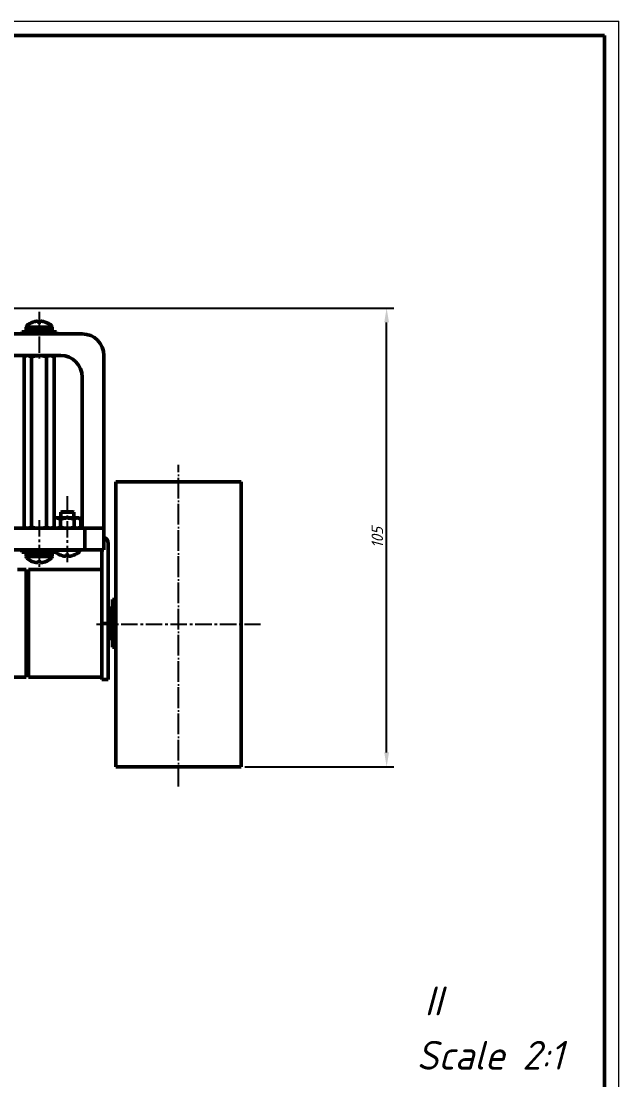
# Model space of a CAD drawing. Header units: inches. Extents: x -1846 to 3013, y 0 to 1997.
# Drawn here: x 981.3 to 1189, y 473.3 to 841 of the extents above; entities that cross this region are included whole.
import ezdxf

# ---------------------------------------------------------------- set-up
doc = ezdxf.new("R2010")
doc.units = ezdxf.units.IN
doc.linetypes.add('ACAD_ISO04W100', pattern=[30, 24, -3, 0, -3])
doc.linetypes.add('CENTER2', pattern=[28.575, 19.05, -3.175, 3.175, -3.175])
doc.layers.get('0').update_dxf_attribs({"color": 2, "lineweight": 0})
for name, color, linetype, lineweight in [('Basic', 7, 'Continuous', 50), ('Center', 1, 'CENTER2', 25), ('Tam', 1, 'ACAD_ISO04W100', 25), ('Thin', 3, 'Continuous', 25)]:
    doc.layers.add(name, color=color, linetype=linetype, lineweight=lineweight)
doc.styles.add('Annotative', font='')
doc.styles.get("Standard").update_dxf_attribs({"font": '', "height": 4})
doc.styles.get('Annotative').set_extended_font_data('TCVN 7284', italic=True)
doc.styles.get('Standard').set_extended_font_data('TCVN 7284', italic=True)
doc.dimstyles.new('TCVN 7284', dxfattribs={"dimscale": 2, "dimtxt": 4, "dimasz": 2.5, "dimexe": 1.25, "dimexo": 0.625, "dimtad": 1, "dimtoh": 1, "dimdec": 0, "dimlfac": 0.66, "dimtxsty": 'Standard', "dimcen": 2.5, "dimclrd": 7, "dimclre": 7, "dimclrt": 7, "dimadec": 0, "dimazin": 0, "dimtfac": 1, "dimtdec": 0, "dimtofl": 0, "dimtmove": 0, "dimatfit": 3, "dimfxl": 1, "dimlwd": 25, "dimlwe": 25, "dimarcsym": 0})

# ---------------------------------------------------------------- blocks, each defined once
blk = doc.blocks.new('*D24')
at = {"layer": 'Defpoints', "color": 0, "ltscale": 0.3, "transparency": 16777216}
for p in [(957.21, 741.37), (1108.32, 741.37), (1057.79, 582.03)]:
    blk.add_point(p, dxfattribs=at)
at = {"layer": 'Thin', "color": 7, "linetype": 'Continuous', "lineweight": 25, "ltscale": 0.3, "transparency": 16777216}
for p, q in [((958.46, 741.37), (1110.82, 741.37)), ((1108.32, 587.03), (1108.32, 736.37)), ((1059.04, 582.03), (1110.82, 582.03))]:
    blk.add_line(p, q, dxfattribs=at)
at = {"layer": 'Thin', "color": 7, "ltscale": 0.3, "transparency": 16777216}
for points in [[(1107.49, 736.37), (1109.15, 736.37), (1108.32, 741.37)], [(1107.49, 587.03), (1109.15, 587.03), (1108.32, 582.03)]]:
    blk.add_solid(points, dxfattribs=at)
at = {"layer": 'Thin', "color": 7, "ltscale": 0.3, "transparency": 16777216, "insert": (1105.07, 661.7), "char_height": 4, "attachment_point": 5, "rotation": 90}
blk.add_mtext('105', dxfattribs=at)

msp = doc.modelspace()

# ---------------------------------------------------------------- linework, layer by layer
for p in [(0, 841), (1189, 0)]:
    msp.add_line(p, (1189, 841))
at = {"layer": 'Basic'}
for p, q in [((25, 836), (1184, 836)), ((1184, 836), (1184, 5)), ((985.44, 736.49), (985.52, 736.49)), ((987, 736.74), (987.02, 736.49)), ((987.02, 736.49), (988.16, 736.49)), ((988.16, 736.49), (988.18, 736.74)), ((989.66, 736.49), (989.74, 736.49)), ((762.59, 732.37), (1002.59, 732.37)), ((981.59, 733.12), (981.59, 732.37)), ((981.59, 733.12), (993.59, 733.12)), ((983.09, 734.71), (983.09, 733.8)), ((983.09, 734.71), (992.09, 734.71)), ((983.09, 733.8), (992.09, 733.8)), ((992.09, 733.8), (992.09, 734.71)), ((993.59, 732.37), (993.59, 733.12)), ((770.09, 724.87), (995.09, 724.87)), ((983.09, 724.87), (982.39, 724.47)), ((982.39, 724.47), (982.39, 665.27)), ((984.99, 724.47), (983.69, 724.87)), ((984.99, 724.47), (984.99, 665.27)), ((990.19, 724.47), (990.19, 665.27)), ((992.78, 724.47), (991.49, 724.87)), ((992.78, 724.47), (992.09, 724.87)), ((992.78, 724.47), (992.78, 665.27)), ((1010.09, 664.87), (1010.09, 724.87)), ((1002.59, 664.87), (1002.59, 717.37)), ((1014.29, 681.02), (1014.29, 582.03)), ((1014.29, 681.02), (1057.79, 681.02)), ((1057.79, 681.02), (1057.79, 582.03)), ((995.09, 670.45), (995.39, 670.65)), ((995.09, 670.45), (995.09, 668.47)), ((995.09, 670.45), (999.59, 670.45)), ((999.29, 670.65), (995.39, 670.65)), ((999.59, 670.45), (999.29, 670.65)), ((999.59, 670.45), (999.59, 668.47)), ((993.21, 668.47), (992.78, 668.22)), ((993.21, 668.47), (993.77, 668.47)), ((994.96, 668.1), (993.77, 668.47)), ((997.34, 668.47), (993.77, 668.47)), ((994.96, 665.24), (994.96, 668.1)), ((997.34, 668.47), (1000.91, 668.47)), ((999.72, 665.24), (999.72, 668.1)), ((1002.1, 668.1), (1000.91, 668.47)), ((1000.91, 668.47), (1001.46, 668.47)), ((1002.1, 668.1), (1001.46, 668.47)), ((1002.1, 665.24), (1002.1, 668.1)), ((901.37, 664.87), (1003.41, 664.87)), ((982.39, 665.27), (983.09, 664.87)), ((984.99, 665.27), (983.69, 664.87)), ((992.78, 665.27), (991.49, 664.87)), ((992.09, 664.87), (992.78, 665.27)), ((992.65, 665.2), (993.21, 664.87)), ((994.96, 665.24), (993.77, 664.87)), ((995.58, 664.88), (995.57, 664.87)), ((999.55, 664.87), (999.59, 664.9)), ((1002.1, 665.24), (1000.91, 664.87)), ((1001.46, 664.87), (1002.1, 665.24)), ((1003.41, 657.37), (1003.41, 664.87)), ((1003.41, 664.87), (1009.67, 664.87)), ((1009.67, 664.87), (1010.09, 664.87)), ((1010.09, 664.87), (1010.09, 657.37)), ((1011.59, 631.87), (1011.59, 659.62)), ((901.37, 657.37), (1003.41, 657.37)), ((981.59, 657.37), (981.59, 656.62)), ((993.59, 656.62), (981.59, 656.62)), ((983.09, 655.95), (983.09, 655.03)), ((992.09, 655.95), (983.09, 655.95)), ((992.09, 655.03), (983.09, 655.03)), ((992.09, 655.03), (992.09, 655.95)), ((993.59, 656.62), (993.59, 657.37)), ((1001.84, 657.28), (993.59, 657.28)), ((995.27, 655.5), (995.19, 655.5)), ((996.77, 655.5), (996.75, 655.25)), ((997.91, 655.5), (996.77, 655.5)), ((997.93, 655.25), (997.91, 655.5)), ((999.49, 655.5), (999.41, 655.5)), ((1001.84, 657.28), (1001.84, 657.37)), ((1010.09, 657.37), (1003.41, 657.37)), ((1009.34, 631.87), (1009.34, 657.37)), ((985.52, 653.25), (985.44, 653.25)), ((987.02, 653.25), (987, 653)), ((988.16, 653.25), (987.02, 653.25)), ((988.18, 653), (988.16, 653.25)), ((989.74, 653.25), (989.66, 653.25)), ((983.09, 650.62), (980.09, 650.62)), ((983.09, 650.62), (983.09, 613.12)), ((983.84, 649.12), (983.09, 649.12)), ((1009.34, 650.62), (983.84, 650.62)), ((983.84, 650.62), (983.84, 613.12)), ((1014.29, 640.14), (1013.09, 640.14)), ((1013.09, 636.37), (1013.09, 640.14)), ((1013.09, 637.12), (1011.59, 637.12)), ((1013.18, 636.37), (1012.26, 636.37)), ((1012.26, 636.37), (1012.26, 627.37)), ((1013.18, 636.37), (1013.18, 627.37)), ((1009.34, 631.87), (1011.59, 631.87)), ((1009.34, 612.37), (1009.34, 631.87)), ((1011.59, 631.87), (1011.59, 612.37)), ((1011.59, 626.62), (1013.09, 626.62)), ((1012.26, 627.37), (1013.18, 627.37)), ((1013.09, 623.64), (1013.09, 627.37)), ((1013.09, 623.64), (1014.29, 623.64)), ((983.09, 614.62), (983.84, 614.62)), ((974.78, 613.12), (983.09, 613.12)), ((983.84, 613.12), (1009.34, 613.12)), ((1009.34, 612.37), (1011.59, 612.37)), ((1014.29, 582.03), (1057.79, 582.03))]:
    msp.add_line(p, q, dxfattribs=at)
for centre, radius, start, end in [((987.59, 730.53), 6.34, 109.825, 132.4927), ((987.59, 730.49), 6.36, 100.1662, 109.027), ((987.21, 731.42), 5.37, 93.964, 97.9842), ((986.67, 735.73), 1.07, 71.7311, 80.5485), ((988.51, 735.73), 1.07, 99.4515, 108.2689), ((987.96, 731.42), 5.37, 82.0158, 86.036), ((987.59, 730.49), 6.36, 70.973, 79.8338), ((987.59, 730.53), 6.34, 47.5073, 70.175), ((983.76, 734.71), 0.675, 132.4927, 180), ((983.76, 733.8), 0.675, 180, 270), ((991.41, 733.8), 0.675, 270, 0), ((991.41, 734.71), 0.675, 0, 47.5073), ((1002.59, 724.87), 7.5, 0, 90), ((995.09, 717.37), 7.5, 0, 90), ((1009.34, 659.62), 2.25, 0, 70.5288), ((983.76, 655.95), 0.675, 90, 180), ((983.76, 655.03), 0.675, 180, 227.5073), ((987.59, 659.21), 6.34, 227.5073, 250.175), ((987.59, 659.21), 6.34, 289.825, 312.4927), ((991.41, 655.95), 0.675, 0, 90), ((991.41, 655.03), 0.675, 312.4927, 0), ((997.34, 661.46), 6.34, 229.7572, 250.175), ((997.34, 661.51), 6.36, 250.973, 259.8338), ((996.96, 660.57), 5.37, 262.0158, 266.036), ((996.42, 656.26), 1.07, 279.4515, 288.2689), ((998.26, 656.26), 1.07, 251.7311, 260.5485), ((997.71, 660.57), 5.37, 273.964, 277.9842), ((997.34, 661.51), 6.36, 280.1662, 289.027), ((997.34, 661.46), 6.34, 289.825, 312.4927), ((1001.16, 657.28), 0.675, 312.4927, 0), ((987.59, 659.26), 6.36, 250.973, 259.8338), ((987.21, 658.32), 5.37, 262.0158, 266.036), ((986.67, 654.01), 1.07, 279.4515, 288.2689), ((988.51, 654.01), 1.07, 251.7311, 260.5485), ((987.96, 658.32), 5.37, 273.964, 277.9842), ((987.59, 659.26), 6.36, 280.1662, 289.027), ((1012.26, 635.7), 0.675, 90, 180), ((1013.18, 635.7), 0.675, 42.4927, 90), ((1009, 631.87), 6.34, 33.455, 42.4927), ((1012.26, 628.05), 0.675, 180, 270), ((1013.18, 628.05), 0.675, 270, 317.5073), ((1009, 631.87), 6.34, 317.5073, 326.545)]:
    msp.add_arc(centre, radius, start, end, dxfattribs=at)
for points, knots in [([(983.69, 724.87), (983.66, 724.87), (983.22, 724.86), (982.79, 724.66), (982.39, 724.47)], [0, 0, 0, 0, 0.07016, 1, 1, 1, 1]), ([(987.59, 724.87), (986.88, 724.82), (986, 724.75), (985.16, 724.51), (984.99, 724.47)], [0, 0, 0, 0, 0.804908, 1, 1, 1, 1]), ([(990.19, 724.47), (989.52, 724.64), (988.66, 724.85), (987.78, 724.87), (987.59, 724.87)], [0, 0, 0, 0, 0.7806222, 1, 1, 1, 1]), ([(991.49, 724.87), (991.45, 724.87), (991.02, 724.86), (990.59, 724.66), (990.19, 724.47)], [0, 0, 0, 0, 0.07016, 1, 1, 1, 1]), ([(993.77, 668.47), (993.74, 668.47), (993.41, 668.47), (993.08, 668.31), (992.78, 668.17)], [0, 0, 0, 0, 0.085126, 1, 1, 1, 1]), ([(997.34, 668.47), (997.16, 668.47), (996.36, 668.45), (995.57, 668.25), (994.96, 668.1)], [0, 0, 0, 0, 0.2192088, 1, 1, 1, 1]), ([(999.72, 668.1), (999.57, 668.14), (998.79, 668.36), (997.99, 668.42), (997.34, 668.47)], [0, 0, 0, 0, 0.194876, 1, 1, 1, 1]), ([(1000.91, 668.47), (1000.88, 668.47), (1000.48, 668.46), (1000.09, 668.28), (999.72, 668.1)], [0, 0, 0, 0, 0.07015, 1, 1, 1, 1]), ([(983.69, 664.87), (983.66, 664.87), (983.22, 664.88), (982.79, 665.08), (982.39, 665.27)], [0, 0, 0, 0, 0.07016, 1, 1, 1, 1]), ([(987.59, 664.87), (986.88, 664.92), (986, 664.99), (985.16, 665.23), (984.99, 665.27)], [0, 0, 0, 0, 0.804908, 1, 1, 1, 1]), ([(990.19, 665.27), (989.52, 665.11), (988.66, 664.89), (987.78, 664.87), (987.59, 664.87)], [0, 0, 0, 0, 0.7806222, 1, 1, 1, 1]), ([(991.49, 664.87), (991.45, 664.87), (991.02, 664.88), (990.59, 665.08), (990.19, 665.27)], [0, 0, 0, 0, 0.07016, 1, 1, 1, 1]), ([(993.77, 664.87), (993.74, 664.87), (993.39, 664.87), (993.05, 665.04), (992.73, 665.19)], [0, 0, 0, 0, 0.080705, 1, 1, 1, 1]), ([(997.34, 664.87), (997.16, 664.87), (996.36, 664.89), (995.57, 665.09), (994.96, 665.24)], [0, 0, 0, 0, 0.2192088, 1, 1, 1, 1]), ([(999.72, 665.24), (999.57, 665.2), (998.79, 664.98), (997.99, 664.92), (997.34, 664.87)], [0, 0, 0, 0, 0.194876, 1, 1, 1, 1]), ([(1000.91, 664.87), (1000.88, 664.87), (1000.48, 664.88), (1000.09, 665.06), (999.72, 665.24)], [0, 0, 0, 0, 0.07015, 1, 1, 1, 1])]:
    msp.add_open_spline(points, degree=3, knots=knots, dxfattribs=at)
at = {"layer": 'Center', "ltscale": 0.3}
for p, q in [((987.59, 740.07), (987.59, 722.98)), ((997.34, 675.98), (997.34, 652.78)), ((987.59, 667.71), (987.59, 650.62)), ((1007.53, 631.53), (1064.55, 631.53))]:
    msp.add_line(p, q, dxfattribs=at)
at = {"layer": 'Tam', "ltscale": 0.3}
msp.add_line((1036.04, 575.15), (1036.04, 686.92), dxfattribs=at)
at = {"layer": 'Thin', "ltscale": 0.3}
for p, q in [((995.39, 670.64), (995.39, 668.47)), ((999.29, 670.64), (999.29, 668.47))]:
    msp.add_line(p, q, dxfattribs=at)

# ---------------------------------------------------------------- texts
at = {"layer": 'Basic', "char_height": 10, "attachment_point": 1, "style": 'Annotative'}
for s, insert, width in [('\\pxqc;{\\fTCVN 7284|b0|i1|c0|p34;II\\P}', (1069.56, 505.76), 110), ('\\pxqc;{\\fTCVN 7284|b0|i1|c0|p34;Scale 2:1\\P}', (1015.84, 486.87), 256.8517)]:
    msp.add_mtext(s, dxfattribs=dict(at, insert=insert, width=width))

# ---------------------------------------------------------------- dimensions: what is measured, and where the dimension line sits
at = {"layer": 'Thin', "ltscale": 0.3}
dim = msp.add_linear_dim(base=(1108.32, 741.37), p1=(1057.79, 582.03), p2=(957.21, 741.37), angle=90, text='105', dimstyle='TCVN 7284', dxfattribs=at)
dim.commit()
dim.dimension.update_dxf_attribs({"geometry": '*D24', "text_midpoint": (1108.32, 661.7), "dimtype": 160})

doc.saveas('drawing.dxf')
